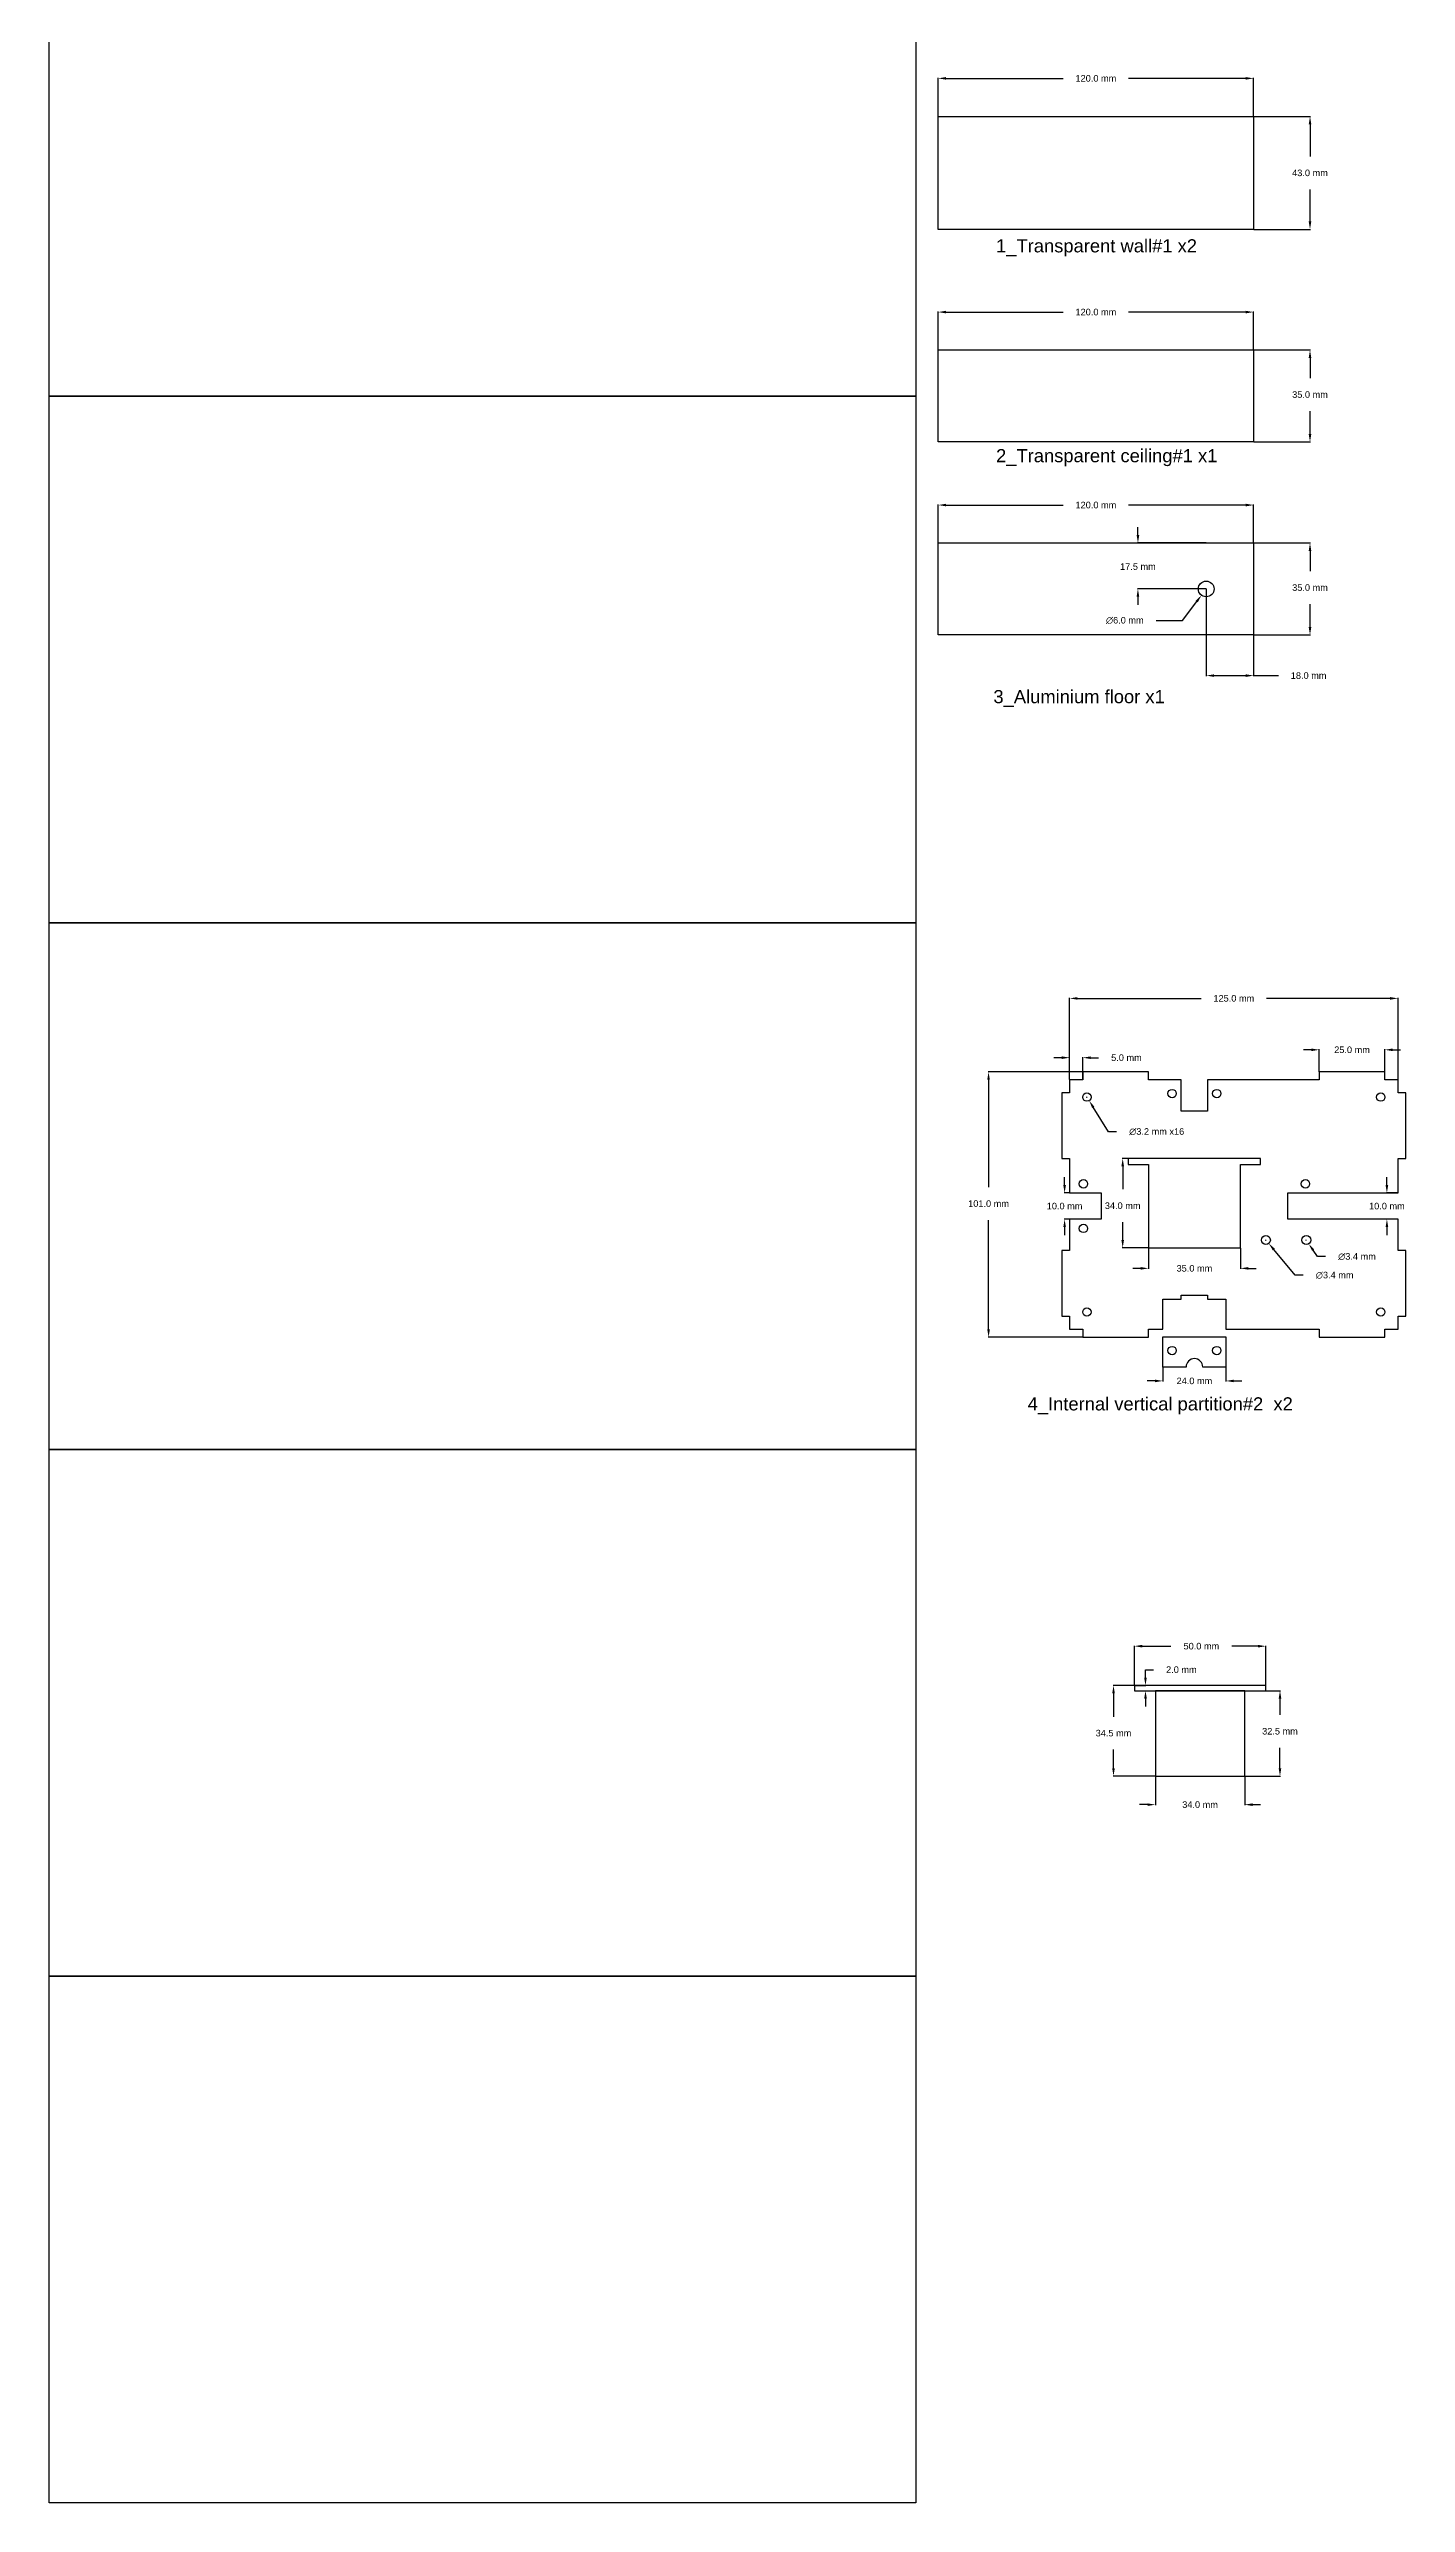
# Model space of a CAD drawing. Header units: millimetres. Extents: x 2079746 to 2081290, y 146816 to 151031.
# Drawn here: x 2079820 to 2080336, y 149223 to 150157 of the extents above; entities that cross this region are included whole.
import ezdxf

# ---------------------------------------------------------------- set-up
doc = ezdxf.new("R2010")
doc.units = ezdxf.units.MM
doc.header["$MEASUREMENT"] = 0
doc.layers.add('2.0_Components + Annotation', color=7, linetype='Continuous')
doc.layers.add('2.1_Components', color=7, linetype='Continuous')
doc.styles.get("Standard").update_dxf_attribs({"font": 'arial.ttf'})
doc.dimstyles.get("Standard").update_dxf_attribs({"dimtxt": 0.18, "dimasz": 0.18, "dimexe": 0.18, "dimexo": 0.0625, "dimgap": 0.09, "dimtad": 0, "dimtih": 1, "dimtoh": 1, "dimdec": 4, "dimzin": 0, "dimdsep": 46, "dimtxsty": 'Standard', "dimcen": 0.09, "dimadec": 0, "dimazin": 0, "dimtfac": 1, "dimtdec": 4, "dimtofl": 0, "dimtmove": 0, "dimatfit": 3, "dimfxl": 0, "dimtolj": 1, "dimtzin": 0, "dimarcsym": 0})
picture_1 = doc.add_image_def('image3.jpg', size_in_pixel=(1247, 758))
picture_2 = doc.add_image_def('image8.jpg', size_in_pixel=(1247, 758))
picture_3 = doc.add_image_def('image9.jpg', size_in_pixel=(1247, 758))
picture_4 = doc.add_image_def('image10.jpg', size_in_pixel=(1247, 758))
picture_5 = doc.add_image_def('image11.jpg', size_in_pixel=(1247, 758))

# ---------------------------------------------------------------- blocks, each defined once
blk = doc.blocks.new('*D0')
at = {"layer": '2.0_Components + Annotation', "color": 0, "lineweight": -2}
for p, q in [((2080158, 150131.42), (2080158, 150146.04)), ((2080161, 150145.86), (2080205.54, 150145.86)), ((2080275, 150145.86), (2080230.46, 150145.86)), ((2080278, 150131.42), (2080278, 150146.04))]:
    blk.add_line(p, q, dxfattribs=at)
at = {"layer": '2.0_Components + Annotation', "color": 0}
for points in [[(2080161, 150146.36), (2080161, 150145.36), (2080158, 150145.86)], [(2080275, 150146.36), (2080275, 150145.36), (2080278, 150145.86)]]:
    blk.add_solid(points, dxfattribs=at)
at = {"layer": 'Defpoints', "color": 0}
for p in [(2080278, 150145.86), (2080158, 150131.36), (2080278, 150131.36)]:
    blk.add_point(p, dxfattribs=at)
at = {"layer": '2.0_Components + Annotation', "color": 0, "insert": (2080218, 150145.86), "char_height": 2.5, "attachment_point": 5}
blk.add_mtext('\\A1;120.0 mm', dxfattribs=at)
blk = doc.blocks.new('*D1')
at = {"layer": '2.0_Components + Annotation', "color": 0, "lineweight": -2}
for p, q in [((2080278.06, 150131.36), (2080299.68, 150131.36)), ((2080299.5, 150128.36), (2080299.5, 150116.13)), ((2080299.5, 150091.36), (2080299.5, 150103.58)), ((2080278.06, 150088.36), (2080299.68, 150088.36))]:
    blk.add_line(p, q, dxfattribs=at)
at = {"layer": '2.0_Components + Annotation', "color": 0}
for points in [[(2080299, 150128.36), (2080300, 150128.36), (2080299.5, 150131.36)], [(2080299, 150091.36), (2080300, 150091.36), (2080299.5, 150088.36)]]:
    blk.add_solid(points, dxfattribs=at)
at = {"layer": 'Defpoints', "color": 0}
for p in [(2080278, 150131.36), (2080278, 150088.36), (2080299.5, 150088.36)]:
    blk.add_point(p, dxfattribs=at)
at = {"layer": '2.0_Components + Annotation', "color": 0, "insert": (2080299.5, 150109.86), "char_height": 2.5, "attachment_point": 5}
blk.add_mtext('\\A1;43.0 mm', dxfattribs=at)
blk = doc.blocks.new('*D2')
at = {"layer": '2.0_Components + Annotation', "color": 0, "lineweight": -2}
for p, q in [((2080158, 150042.44), (2080158, 150057.05)), ((2080161, 150056.87), (2080205.54, 150056.87)), ((2080275, 150056.87), (2080230.46, 150056.87)), ((2080278, 150042.44), (2080278, 150057.05))]:
    blk.add_line(p, q, dxfattribs=at)
at = {"layer": '2.0_Components + Annotation', "color": 0}
for points in [[(2080161, 150057.37), (2080161, 150056.37), (2080158, 150056.87)], [(2080275, 150057.37), (2080275, 150056.37), (2080278, 150056.87)]]:
    blk.add_solid(points, dxfattribs=at)
at = {"layer": 'Defpoints', "color": 0}
for p in [(2080278, 150056.87), (2080158, 150042.37), (2080278, 150042.37)]:
    blk.add_point(p, dxfattribs=at)
at = {"layer": '2.0_Components + Annotation', "color": 0, "insert": (2080218, 150056.87), "char_height": 2.5, "attachment_point": 5}
blk.add_mtext('\\A1;120.0 mm', dxfattribs=at)
blk = doc.blocks.new('*D3')
at = {"layer": '2.0_Components + Annotation', "color": 0, "lineweight": -2}
for p, q in [((2080278.06, 150042.44), (2080299.68, 150042.44)), ((2080299.5, 150039.44), (2080299.5, 150031.71)), ((2080299.5, 150010.44), (2080299.5, 150019.16)), ((2080278.06, 150007.44), (2080299.68, 150007.44))]:
    blk.add_line(p, q, dxfattribs=at)
at = {"layer": '2.0_Components + Annotation', "color": 0}
for points in [[(2080299, 150039.44), (2080300, 150039.44), (2080299.5, 150042.44)], [(2080299, 150010.44), (2080300, 150010.44), (2080299.5, 150007.44)]]:
    blk.add_solid(points, dxfattribs=at)
at = {"layer": 'Defpoints', "color": 0}
for p in [(2080278, 150042.44), (2080278, 150007.44), (2080299.5, 150007.44)]:
    blk.add_point(p, dxfattribs=at)
at = {"layer": '2.0_Components + Annotation', "color": 0, "insert": (2080299.5, 150025.44), "char_height": 2.5, "attachment_point": 5}
blk.add_mtext('\\A1;35.0 mm', dxfattribs=at)
blk = doc.blocks.new('*D4')
at = {"layer": '2.0_Components + Annotation', "color": 0, "lineweight": -2}
for p, q in [((2080158, 149968.95), (2080158, 149983.57)), ((2080161, 149983.39), (2080205.54, 149983.39)), ((2080275, 149983.39), (2080230.46, 149983.39)), ((2080278, 149968.95), (2080278, 149983.57))]:
    blk.add_line(p, q, dxfattribs=at)
at = {"layer": '2.0_Components + Annotation', "color": 0}
for points in [[(2080161, 149983.89), (2080161, 149982.89), (2080158, 149983.39)], [(2080275, 149983.89), (2080275, 149982.89), (2080278, 149983.39)]]:
    blk.add_solid(points, dxfattribs=at)
at = {"layer": 'Defpoints', "color": 0}
for p in [(2080278, 149983.39), (2080158, 149968.89), (2080278, 149968.89)]:
    blk.add_point(p, dxfattribs=at)
at = {"layer": '2.0_Components + Annotation', "color": 0, "insert": (2080218, 149983.39), "char_height": 2.5, "attachment_point": 5}
blk.add_mtext('\\A1;120.0 mm', dxfattribs=at)
blk = doc.blocks.new('*D5')
at = {"layer": '2.0_Components + Annotation', "color": 0, "lineweight": -2}
for p, q in [((2080278.06, 149968.95), (2080299.68, 149968.95)), ((2080299.5, 149965.95), (2080299.5, 149958.23)), ((2080299.5, 149936.95), (2080299.5, 149945.67)), ((2080278.06, 149933.95), (2080299.68, 149933.95))]:
    blk.add_line(p, q, dxfattribs=at)
at = {"layer": '2.0_Components + Annotation', "color": 0}
for points in [[(2080299, 149965.95), (2080300, 149965.95), (2080299.5, 149968.95)], [(2080299, 149936.95), (2080300, 149936.95), (2080299.5, 149933.95)]]:
    blk.add_solid(points, dxfattribs=at)
at = {"layer": 'Defpoints', "color": 0}
for p in [(2080278, 149968.95), (2080278, 149933.95), (2080299.5, 149933.95)]:
    blk.add_point(p, dxfattribs=at)
at = {"layer": '2.0_Components + Annotation', "color": 0, "insert": (2080299.5, 149951.95), "char_height": 2.5, "attachment_point": 5}
blk.add_mtext('\\A1;35.0 mm', dxfattribs=at)
blk = doc.blocks.new('*D6')
at = {"layer": '2.0_Components + Annotation', "color": 0, "lineweight": -2}
for p, q in [((2080251, 149939.45), (2080256.4, 149946.65)), ((2080259.91, 149951.45), (2080260.09, 149951.45)), ((2080260, 149951.36), (2080260, 149951.54)), ((2080241, 149939.45), (2080251, 149939.45))]:
    blk.add_line(p, q, dxfattribs=at)
at = {"layer": '2.0_Components + Annotation', "color": 0}
blk.add_solid([(2080256, 149946.95), (2080256.8, 149946.35), (2080258.2, 149949.05)], dxfattribs=at)
at = {"layer": 'Defpoints', "color": 0}
for p in [(2080261.8, 149953.85), (2080258.2, 149949.05)]:
    blk.add_point(p, dxfattribs=at)
at = {"layer": '2.0_Components + Annotation', "color": 0, "insert": (2080229.01, 149939.45), "char_height": 2.5, "attachment_point": 5}
blk.add_mtext('\\A1;∅6.0 mm', dxfattribs=at)
blk = doc.blocks.new('*D7')
at = {"layer": '2.0_Components + Annotation', "color": 0, "lineweight": -2}
for p, q in [((2080260, 149951.39), (2080260, 149918.27)), ((2080278, 149951.39), (2080278, 149918.27)), ((2080263, 149918.45), (2080275, 149918.45)), ((2080278, 149918.45), (2080287.49, 149918.45))]:
    blk.add_line(p, q, dxfattribs=at)
at = {"layer": '2.0_Components + Annotation', "color": 0}
for points in [[(2080263, 149918.95), (2080263, 149917.95), (2080260, 149918.45)], [(2080275, 149918.95), (2080275, 149917.95), (2080278, 149918.45)]]:
    blk.add_solid(points, dxfattribs=at)
at = {"layer": 'Defpoints', "color": 0}
for p in [(2080260, 149951.45), (2080278, 149951.45), (2080278, 149918.45)]:
    blk.add_point(p, dxfattribs=at)
at = {"layer": '2.0_Components + Annotation', "color": 0, "insert": (2080298.98, 149918.45), "char_height": 2.5, "attachment_point": 5}
blk.add_mtext('\\A1;18.0 mm', dxfattribs=at)
blk = doc.blocks.new('*D8')
at = {"layer": '2.0_Components + Annotation', "color": 0, "lineweight": -2}
for p, q in [((2080234, 149971.95), (2080234, 149974.95)), ((2080259.94, 149968.95), (2080233.82, 149968.95)), ((2080259.94, 149951.45), (2080233.82, 149951.45)), ((2080234, 149948.45), (2080234, 149945.45))]:
    blk.add_line(p, q, dxfattribs=at)
at = {"layer": '2.0_Components + Annotation', "color": 0}
for points in [[(2080233.5, 149971.95), (2080234.5, 149971.95), (2080234, 149968.95)], [(2080233.5, 149948.45), (2080234.5, 149948.45), (2080234, 149951.45)]]:
    blk.add_solid(points, dxfattribs=at)
at = {"layer": 'Defpoints', "color": 0}
for p in [(2080234, 149968.95), (2080260, 149968.95), (2080260, 149951.45)]:
    blk.add_point(p, dxfattribs=at)
at = {"layer": '2.0_Components + Annotation', "color": 0, "insert": (2080234, 149959.95), "char_height": 2.5, "attachment_point": 5}
blk.add_mtext('\\A1;17.5 mm', dxfattribs=at)
blk = doc.blocks.new('*D25')
at = {"layer": '2.0_Components + Annotation', "color": 0, "lineweight": -2}
for p, q in [((2080208, 149764.61), (2080208, 149795.73)), ((2080211, 149795.55), (2080258.04, 149795.55)), ((2080330, 149795.55), (2080282.96, 149795.55)), ((2080333, 149764.61), (2080333, 149795.73))]:
    blk.add_line(p, q, dxfattribs=at)
at = {"layer": '2.0_Components + Annotation', "color": 0}
for points in [[(2080211, 149796.05), (2080211, 149795.05), (2080208, 149795.55)], [(2080330, 149796.05), (2080330, 149795.05), (2080333, 149795.55)]]:
    blk.add_solid(points, dxfattribs=at)
at = {"layer": 'Defpoints', "color": 0}
for p in [(2080208, 149795.55), (2080208, 149764.55), (2080333, 149764.55)]:
    blk.add_point(p, dxfattribs=at)
at = {"layer": '2.0_Components + Annotation', "color": 0, "insert": (2080270.5, 149795.55), "char_height": 2.5, "attachment_point": 5}
blk.add_mtext('\\A1;125.0 mm', dxfattribs=at)
blk = doc.blocks.new('*D26')
at = {"layer": '2.0_Components + Annotation', "color": 0, "lineweight": -2}
for p, q in [((2080212.94, 149767.55), (2080176.97, 149767.55)), ((2080177.15, 149764.55), (2080177.15, 149723.66)), ((2080177.15, 149669.55), (2080177.15, 149711.11)), ((2080212.94, 149666.55), (2080176.97, 149666.55))]:
    blk.add_line(p, q, dxfattribs=at)
at = {"layer": '2.0_Components + Annotation', "color": 0}
for points in [[(2080176.65, 149764.55), (2080177.65, 149764.55), (2080177.15, 149767.55)], [(2080176.65, 149669.55), (2080177.65, 149669.55), (2080177.15, 149666.55)]]:
    blk.add_solid(points, dxfattribs=at)
at = {"layer": 'Defpoints', "color": 0}
for p in [(2080213, 149767.55), (2080177.15, 149666.55), (2080213, 149666.55)]:
    blk.add_point(p, dxfattribs=at)
at = {"layer": '2.0_Components + Annotation', "color": 0, "insert": (2080177.15, 149717.39), "char_height": 2.5, "attachment_point": 5}
blk.add_mtext('\\A1;101.0 mm', dxfattribs=at)
blk = doc.blocks.new('*D27')
at = {"layer": '2.0_Components + Annotation', "color": 0, "lineweight": -2}
for p, q in [((2080205, 149772.97), (2080202, 149772.97)), ((2080208, 149764.61), (2080208, 149773.15)), ((2080213, 149764.61), (2080213, 149773.15)), ((2080216, 149772.97), (2080219, 149772.97))]:
    blk.add_line(p, q, dxfattribs=at)
at = {"layer": '2.0_Components + Annotation', "color": 0}
for points in [[(2080205, 149773.47), (2080205, 149772.47), (2080208, 149772.97)], [(2080216, 149773.47), (2080216, 149772.47), (2080213, 149772.97)]]:
    blk.add_solid(points, dxfattribs=at)
at = {"layer": 'Defpoints', "color": 0}
for p in [(2080213, 149772.97), (2080208, 149764.55), (2080213, 149764.55)]:
    blk.add_point(p, dxfattribs=at)
at = {"layer": '2.0_Components + Annotation', "color": 0, "insert": (2080229.64, 149772.97), "char_height": 2.5, "attachment_point": 5}
blk.add_mtext('\\A1;5.0 mm', dxfattribs=at)
blk = doc.blocks.new('*D28')
at = {"layer": '2.0_Components + Annotation', "color": 0, "lineweight": -2}
for p, q in [((2080300, 149775.97), (2080297, 149775.97)), ((2080303, 149767.61), (2080303, 149776.15)), ((2080328, 149767.61), (2080328, 149776.15)), ((2080331, 149775.97), (2080334, 149775.97))]:
    blk.add_line(p, q, dxfattribs=at)
at = {"layer": '2.0_Components + Annotation', "color": 0}
for points in [[(2080300, 149776.47), (2080300, 149775.47), (2080303, 149775.97)], [(2080331, 149776.47), (2080331, 149775.47), (2080328, 149775.97)]]:
    blk.add_solid(points, dxfattribs=at)
at = {"layer": 'Defpoints', "color": 0}
for p in [(2080328, 149775.97), (2080303, 149767.55), (2080328, 149767.55)]:
    blk.add_point(p, dxfattribs=at)
at = {"layer": '2.0_Components + Annotation', "color": 0, "insert": (2080315.5, 149775.97), "char_height": 2.5, "attachment_point": 5}
blk.add_mtext('\\A1;25.0 mm', dxfattribs=at)
blk = doc.blocks.new('*D29')
at = {"layer": '2.0_Components + Annotation', "color": 0, "lineweight": -2}
for p, q in [((2080237.94, 149734.55), (2080228.02, 149734.55)), ((2080228.2, 149731.55), (2080228.2, 149722.88)), ((2080228.2, 149703.55), (2080228.2, 149710.32)), ((2080237.94, 149700.55), (2080228.02, 149700.55))]:
    blk.add_line(p, q, dxfattribs=at)
at = {"layer": '2.0_Components + Annotation', "color": 0}
for points in [[(2080227.7, 149731.55), (2080228.7, 149731.55), (2080228.2, 149734.55)], [(2080227.7, 149703.55), (2080228.7, 149703.55), (2080228.2, 149700.55)]]:
    blk.add_solid(points, dxfattribs=at)
at = {"layer": 'Defpoints', "color": 0}
for p in [(2080238, 149734.55), (2080228.2, 149700.55), (2080238, 149700.55)]:
    blk.add_point(p, dxfattribs=at)
at = {"layer": '2.0_Components + Annotation', "color": 0, "insert": (2080228.2, 149716.6), "char_height": 2.5, "attachment_point": 5}
blk.add_mtext('\\A1;34.0 mm', dxfattribs=at)
blk = doc.blocks.new('*D30')
at = {"layer": '2.0_Components + Annotation', "color": 0, "lineweight": -2}
for p, q in [((2080282.61, 149703.55), (2080282.79, 149703.55)), ((2080282.7, 149703.46), (2080282.7, 149703.64)), ((2080293.89, 149690.13), (2080285.71, 149699.94)), ((2080296.89, 149690.13), (2080293.89, 149690.13))]:
    blk.add_line(p, q, dxfattribs=at)
at = {"layer": '2.0_Components + Annotation', "color": 0}
blk.add_solid([(2080286.09, 149700.26), (2080285.33, 149699.62), (2080283.79, 149702.24)], dxfattribs=at)
at = {"layer": 'Defpoints', "color": 0}
for p in [(2080281.61, 149704.85), (2080283.79, 149702.24)]:
    blk.add_point(p, dxfattribs=at)
at = {"layer": '2.0_Components + Annotation', "color": 0, "insert": (2080308.89, 149690.13), "char_height": 2.5, "attachment_point": 5}
blk.add_mtext('\\A1;∅3.4 mm', dxfattribs=at)
blk = doc.blocks.new('*D31')
at = {"layer": '2.0_Components + Annotation', "color": 0, "lineweight": -2}
for p, q in [((2080297.92, 149703.55), (2080298.1, 149703.55)), ((2080298.01, 149703.46), (2080298.01, 149703.64)), ((2080302.39, 149697.22), (2080300.69, 149699.68)), ((2080305.39, 149697.22), (2080302.39, 149697.22))]:
    blk.add_line(p, q, dxfattribs=at)
at = {"layer": '2.0_Components + Annotation', "color": 0}
blk.add_solid([(2080301.1, 149699.97), (2080300.28, 149699.4), (2080298.98, 149702.15)], dxfattribs=at)
at = {"layer": 'Defpoints', "color": 0}
for p in [(2080297.04, 149704.94), (2080298.98, 149702.15)]:
    blk.add_point(p, dxfattribs=at)
at = {"layer": '2.0_Components + Annotation', "color": 0, "insert": (2080317.39, 149697.22), "char_height": 2.5, "attachment_point": 5}
blk.add_mtext('\\A1;∅3.4 mm', dxfattribs=at)
blk = doc.blocks.new('*D32')
at = {"layer": '2.0_Components + Annotation', "color": 0, "lineweight": -2}
for p, q in [((2080214.5, 149757.96), (2080214.68, 149757.96)), ((2080214.59, 149757.87), (2080214.59, 149758.05)), ((2080222.82, 149744.79), (2080217.02, 149754.07)), ((2080225.82, 149744.79), (2080222.82, 149744.79))]:
    blk.add_line(p, q, dxfattribs=at)
at = {"layer": '2.0_Components + Annotation', "color": 0}
blk.add_solid([(2080217.44, 149754.33), (2080216.59, 149753.8), (2080215.43, 149756.61)], dxfattribs=at)
at = {"layer": 'Defpoints', "color": 0}
for p in [(2080213.75, 149759.31), (2080215.43, 149756.61)]:
    blk.add_point(p, dxfattribs=at)
at = {"layer": '2.0_Components + Annotation', "color": 0, "insert": (2080241.15, 149744.79), "char_height": 2.5, "attachment_point": 5}
blk.add_mtext('\\A1;∅3.2 mm x16', dxfattribs=at)
blk = doc.blocks.new('*D33')
at = {"layer": '2.0_Components + Annotation', "color": 0, "lineweight": -2}
for p, q in [((2080238, 149700.48), (2080238, 149692.57)), ((2080273, 149700.48), (2080273, 149692.57)), ((2080235, 149692.75), (2080232, 149692.75)), ((2080276, 149692.75), (2080279, 149692.75))]:
    blk.add_line(p, q, dxfattribs=at)
at = {"layer": '2.0_Components + Annotation', "color": 0}
for points in [[(2080235, 149693.25), (2080235, 149692.25), (2080238, 149692.75)], [(2080276, 149693.25), (2080276, 149692.25), (2080273, 149692.75)]]:
    blk.add_solid(points, dxfattribs=at)
at = {"layer": 'Defpoints', "color": 0}
for p in [(2080238, 149700.55), (2080273, 149700.55), (2080273, 149692.75)]:
    blk.add_point(p, dxfattribs=at)
at = {"layer": '2.0_Components + Annotation', "color": 0, "insert": (2080255.5, 149692.75), "char_height": 2.5, "attachment_point": 5}
blk.add_mtext('\\A1;35.0 mm', dxfattribs=at)
blk = doc.blocks.new('*D34')
at = {"layer": '2.0_Components + Annotation', "color": 0, "lineweight": -2}
for p, q in [((2080206.09, 149724.45), (2080206.09, 149727.45)), ((2080207.94, 149721.45), (2080205.91, 149721.45)), ((2080207.94, 149711.45), (2080205.91, 149711.45)), ((2080206.09, 149708.45), (2080206.09, 149705.45))]:
    blk.add_line(p, q, dxfattribs=at)
at = {"layer": '2.0_Components + Annotation', "color": 0}
for points in [[(2080205.59, 149724.45), (2080206.59, 149724.45), (2080206.09, 149721.45)], [(2080205.59, 149708.45), (2080206.59, 149708.45), (2080206.09, 149711.45)]]:
    blk.add_solid(points, dxfattribs=at)
at = {"layer": 'Defpoints', "color": 0}
for p in [(2080208, 149721.45), (2080206.09, 149711.45), (2080208, 149711.45)]:
    blk.add_point(p, dxfattribs=at)
at = {"layer": '2.0_Components + Annotation', "color": 0, "insert": (2080206.09, 149716.45), "char_height": 2.5, "attachment_point": 5}
blk.add_mtext('\\A1;10.0 mm', dxfattribs=at)
blk = doc.blocks.new('*D35')
at = {"layer": '2.0_Components + Annotation', "color": 0, "lineweight": -2}
for p, q in [((2080328.77, 149724.45), (2080328.77, 149727.45)), ((2080332.94, 149721.45), (2080328.59, 149721.45)), ((2080332.94, 149711.45), (2080328.59, 149711.45)), ((2080328.77, 149708.45), (2080328.77, 149705.45))]:
    blk.add_line(p, q, dxfattribs=at)
at = {"layer": '2.0_Components + Annotation', "color": 0}
for points in [[(2080328.27, 149724.45), (2080329.27, 149724.45), (2080328.77, 149721.45)], [(2080328.27, 149708.45), (2080329.27, 149708.45), (2080328.77, 149711.45)]]:
    blk.add_solid(points, dxfattribs=at)
at = {"layer": 'Defpoints', "color": 0}
for p in [(2080333, 149721.45), (2080328.77, 149711.45), (2080333, 149711.45)]:
    blk.add_point(p, dxfattribs=at)
at = {"layer": '2.0_Components + Annotation', "color": 0, "insert": (2080328.77, 149716.45), "char_height": 2.5, "attachment_point": 5}
blk.add_mtext('\\A1;10.0 mm', dxfattribs=at)
blk = doc.blocks.new('*D48')
at = {"layer": '2.0_Components + Annotation', "color": 0, "lineweight": -2}
for p, q in [((2080243.5, 149655.13), (2080243.5, 149649.71)), ((2080267.5, 149655.13), (2080267.5, 149649.71)), ((2080240.5, 149649.89), (2080237.5, 149649.89)), ((2080270.5, 149649.89), (2080273.5, 149649.89))]:
    blk.add_line(p, q, dxfattribs=at)
at = {"layer": '2.0_Components + Annotation', "color": 0}
for points in [[(2080240.5, 149650.39), (2080240.5, 149649.39), (2080243.5, 149649.89)], [(2080270.5, 149650.39), (2080270.5, 149649.39), (2080267.5, 149649.89)]]:
    blk.add_solid(points, dxfattribs=at)
at = {"layer": 'Defpoints', "color": 0}
for p in [(2080243.5, 149655.19), (2080267.5, 149655.19), (2080267.5, 149649.89)]:
    blk.add_point(p, dxfattribs=at)
at = {"layer": '2.0_Components + Annotation', "color": 0, "insert": (2080255.5, 149649.89), "char_height": 2.5, "attachment_point": 5}
blk.add_mtext('\\A1;24.0 mm', dxfattribs=at)
blk = doc.blocks.new('*D49')
at = {"layer": '2.0_Components + Annotation', "color": 0, "lineweight": -2}
for p, q in [((2080232.59, 149533.94), (2080224.53, 149533.94)), ((2080224.71, 149530.94), (2080224.71, 149522.05)), ((2080224.71, 149502.44), (2080224.71, 149509.5)), ((2080240.59, 149499.44), (2080224.53, 149499.44))]:
    blk.add_line(p, q, dxfattribs=at)
at = {"layer": '2.0_Components + Annotation', "color": 0}
for points in [[(2080224.21, 149530.94), (2080225.21, 149530.94), (2080224.71, 149533.94)], [(2080224.21, 149502.44), (2080225.21, 149502.44), (2080224.71, 149499.44)]]:
    blk.add_solid(points, dxfattribs=at)
at = {"layer": 'Defpoints', "color": 0}
for p in [(2080232.65, 149533.94), (2080224.71, 149499.44), (2080240.65, 149499.44)]:
    blk.add_point(p, dxfattribs=at)
at = {"layer": '2.0_Components + Annotation', "color": 0, "insert": (2080224.71, 149515.77), "char_height": 2.5, "attachment_point": 5}
blk.add_mtext('\\A1;34.5 mm', dxfattribs=at)
blk = doc.blocks.new('*D50')
at = {"layer": '2.0_Components + Annotation', "color": 0, "lineweight": -2}
for p, q in [((2080232.72, 149533.94), (2080237.06, 149533.94)), ((2080232.72, 149531.94), (2080237.06, 149531.94)), ((2080236.88, 149536.94), (2080236.88, 149539.94)), ((2080236.88, 149539.94), (2080239.88, 149539.94)), ((2080236.88, 149528.94), (2080236.88, 149525.94))]:
    blk.add_line(p, q, dxfattribs=at)
at = {"layer": '2.0_Components + Annotation', "color": 0}
for points in [[(2080236.38, 149536.94), (2080237.38, 149536.94), (2080236.88, 149533.94)], [(2080236.38, 149528.94), (2080237.38, 149528.94), (2080236.88, 149531.94)]]:
    blk.add_solid(points, dxfattribs=at)
at = {"layer": 'Defpoints', "color": 0}
for p in [(2080232.65, 149533.94), (2080232.65, 149531.94), (2080236.88, 149531.94)]:
    blk.add_point(p, dxfattribs=at)
at = {"layer": '2.0_Components + Annotation', "color": 0, "insert": (2080250.54, 149539.94), "char_height": 2.5, "attachment_point": 5}
blk.add_mtext('\\A1;2.0 mm', dxfattribs=at)
blk = doc.blocks.new('*D51')
at = {"layer": '2.0_Components + Annotation', "color": 0, "lineweight": -2}
for p, q in [((2080282.72, 149531.94), (2080288.25, 149531.94)), ((2080288.07, 149528.94), (2080288.07, 149522.77)), ((2080288.07, 149502.44), (2080288.07, 149510.22)), ((2080274.72, 149499.44), (2080288.25, 149499.44))]:
    blk.add_line(p, q, dxfattribs=at)
at = {"layer": '2.0_Components + Annotation', "color": 0}
for points in [[(2080287.57, 149528.94), (2080288.57, 149528.94), (2080288.07, 149531.94)], [(2080287.57, 149502.44), (2080288.57, 149502.44), (2080288.07, 149499.44)]]:
    blk.add_solid(points, dxfattribs=at)
at = {"layer": 'Defpoints', "color": 0}
for p in [(2080282.65, 149531.94), (2080274.65, 149499.44), (2080288.07, 149499.44)]:
    blk.add_point(p, dxfattribs=at)
at = {"layer": '2.0_Components + Annotation', "color": 0, "insert": (2080288.07, 149516.49), "char_height": 2.5, "attachment_point": 5}
blk.add_mtext('\\A1;32.5 mm', dxfattribs=at)
blk = doc.blocks.new('*D52')
at = {"layer": '2.0_Components + Annotation', "color": 0, "lineweight": -2}
for p, q in [((2080240.65, 149499.37), (2080240.65, 149488.37)), ((2080274.65, 149499.37), (2080274.65, 149488.37)), ((2080237.65, 149488.55), (2080234.65, 149488.55)), ((2080277.65, 149488.55), (2080280.65, 149488.55))]:
    blk.add_line(p, q, dxfattribs=at)
at = {"layer": '2.0_Components + Annotation', "color": 0}
for points in [[(2080237.65, 149489.05), (2080237.65, 149488.05), (2080240.65, 149488.55)], [(2080277.65, 149489.05), (2080277.65, 149488.05), (2080274.65, 149488.55)]]:
    blk.add_solid(points, dxfattribs=at)
at = {"layer": 'Defpoints', "color": 0}
for p in [(2080240.65, 149499.44), (2080274.65, 149499.44), (2080274.65, 149488.55)]:
    blk.add_point(p, dxfattribs=at)
at = {"layer": '2.0_Components + Annotation', "color": 0, "insert": (2080257.65, 149488.55), "char_height": 2.5, "attachment_point": 5}
blk.add_mtext('\\A1;34.0 mm', dxfattribs=at)
blk = doc.blocks.new('*D53')
at = {"layer": '2.0_Components + Annotation', "color": 0, "lineweight": -2}
for p, q in [((2080232.65, 149534), (2080232.65, 149549.07)), ((2080235.65, 149548.89), (2080246.54, 149548.89)), ((2080279.65, 149548.89), (2080269.76, 149548.89)), ((2080282.65, 149534), (2080282.65, 149549.07))]:
    blk.add_line(p, q, dxfattribs=at)
at = {"layer": '2.0_Components + Annotation', "color": 0}
for points in [[(2080235.65, 149549.39), (2080235.65, 149548.39), (2080232.65, 149548.89)], [(2080279.65, 149549.39), (2080279.65, 149548.39), (2080282.65, 149548.89)]]:
    blk.add_solid(points, dxfattribs=at)
at = {"layer": 'Defpoints', "color": 0}
for p in [(2080282.65, 149548.89), (2080232.65, 149533.94), (2080282.65, 149533.94)]:
    blk.add_point(p, dxfattribs=at)
at = {"layer": '2.0_Components + Annotation', "color": 0, "insert": (2080258.15, 149548.89), "char_height": 2.5, "attachment_point": 5}
blk.add_mtext('\\A1;50.0 mm', dxfattribs=at)

msp = doc.modelspace()

# ---------------------------------------------------------------- linework, layer by layer
at = {"layer": '2.0_Components + Annotation'}
for points in [[(2080158, 150088.36), (2080158, 150131.36), (2080278, 150131.36), (2080278, 150088.36)], [(2080158, 150042.44), (2080278, 150042.44), (2080278, 150007.44), (2080158, 150007.44), (2080158, 150042.44)], [(2080158, 149968.95), (2080278, 149968.95), (2080278, 149933.95), (2080158, 149933.95), (2080158, 149968.95)], [(2080260.5, 149681.05), (2080267.5, 149681.05), (2080267.5, 149669.55), (2080303, 149669.55), (2080303, 149666.55), (2080328, 149666.55), (2080328, 149669.55), (2080333, 149669.55), (2080333, 149674.55), (2080336, 149674.55), (2080336, 149699.55), (2080333, 149699.55), (2080333, 149711.45), (2080291, 149711.45), (2080291, 149721.45), (2080333, 149721.45), (2080333, 149734.55), (2080336, 149734.55), (2080336, 149759.55), (2080333, 149759.55), (2080333, 149764.55), (2080328, 149764.55), (2080328, 149767.55), (2080303, 149767.55), (2080303, 149764.55), (2080260.5, 149764.55), (2080260.5, 149752.55), (2080250.5, 149752.55), (2080250.5, 149764.55), (2080238, 149764.55), (2080238, 149767.55), (2080213, 149767.55), (2080213, 149764.55), (2080208, 149764.55), (2080208, 149759.55), (2080205, 149759.55), (2080205, 149734.55), (2080208, 149734.55), (2080208, 149721.45), (2080220, 149721.45), (2080220, 149711.45), (2080208, 149711.45), (2080208, 149699.55), (2080205, 149699.55), (2080205, 149674.55), (2080208, 149674.55), (2080208, 149669.55), (2080213, 149669.55), (2080213, 149666.55), (2080238, 149666.55), (2080238, 149669.55), (2080243.5, 149669.55), (2080243.5, 149681.05), (2080250.5, 149681.05), (2080250.5, 149682.55), (2080260.5, 149682.55)], [(2080273, 149732.35), (2080280.6, 149732.35), (2080280.6, 149734.55), (2080273, 149734.55), (2080238, 149734.55), (2080230.34, 149734.55), (2080230.34, 149732.35), (2080237.94, 149732.35), (2080238, 149732.35), (2080238, 149700.55), (2080273, 149700.55)], [(2080257.65, 149531.94), (2080282.65, 149531.94), (2080282.65, 149533.94), (2080232.65, 149533.94), (2080232.65, 149531.94)], [(2080240.65, 149499.44), (2080274.65, 149499.44), (2080274.65, 149531.94), (2080240.65, 149531.94), (2080240.65, 149499.44)]]:
    msp.add_lwpolyline(points, close=True, dxfattribs=at)
msp.add_lwpolyline([(2080273, 149734.55), (2080238, 149734.55)], dxfattribs=at)
msp.add_lwpolyline([(2080252.32, 149655.19), (2080243.5, 149655.19), (2080243.5, 149666.69), (2080255.5, 149666.69), (2080267.5, 149666.69), (2080267.5, 149655.19), (2080258.68, 149655.19, 1)], format="xyb", close=True, dxfattribs=at)
for centre, radius in [((2080260, 149951.45), 3), ((2080214.59, 149757.96), 1.6), ((2080247, 149759.3), 1.6), ((2080264, 149759.3), 1.6), ((2080326.41, 149757.96), 1.6), ((2080213.25, 149724.95), 1.6), ((2080297.75, 149724.95), 1.6), ((2080213.25, 149707.95), 1.6), ((2080282.7, 149703.55), 1.7), ((2080298.1, 149703.55), 1.7), ((2080214.59, 149676.13), 1.6), ((2080326.41, 149676.13), 1.6), ((2080247, 149661.44), 1.6), ((2080264, 149661.44), 1.6)]:
    msp.add_circle(centre, radius, dxfattribs=at)

# ---------------------------------------------------------------- texts
at = {"layer": '2.0_Components + Annotation', "color": 1, "char_height": 5, "attachment_point": 1}
for s, insert in [('{\\C256;1_Transparent wall#1 x2  }', (2080180, 150084.6)), ('{\\C256;2_Transparent ceiling#1 x1  }', (2080180, 150004.69)), ('{\\C256;3_Aluminium floor x1  }', (2080179, 149912.95))]:
    msp.add_mtext_dynamic_manual_height_columns(s, width=84.3979, gutter_width=301.89, heights=[0], dxfattribs=dict(at, insert=insert))
at = {"layer": '2.0_Components + Annotation', "insert": (2080192.02, 149643.66), "char_height": 5, "attachment_point": 1}
msp.add_mtext_dynamic_manual_height_columns('4_Internal vertical partition#2  x2  ', width=109.7056, gutter_width=301.89, heights=[4.98], dxfattribs=at)

# ---------------------------------------------------------------- dimensions: what is measured, and where the dimension line sits
at = {"layer": '2.0_Components + Annotation', "color": 0}
for base, p1, p2, picture, middle in [((2080278, 150145.86), (2080158, 150131.36), (2080278, 150131.36), '*D0', (2080218, 150145.86)), ((2080278, 150056.87), (2080158, 150042.37), (2080278, 150042.37), '*D2', (2080218, 150056.87)), ((2080278, 149983.39), (2080158, 149968.89), (2080278, 149968.89), '*D4', (2080218, 149983.39))]:
    dim = msp.add_linear_dim(base=base, p1=p1, p2=p2, dimstyle='Standard', override={"dimtxt": 2.5, "dimasz": 3, "dimgap": 5, "dimdec": 1, "dimpost": ' mm'}, dxfattribs=at)
    dim.commit()
    dim.dimension.update_dxf_attribs({"geometry": picture, "text_midpoint": middle})
for base, p1, p2, picture, middle in [((2080299.5, 150088.36), (2080278, 150131.36), (2080278, 150088.36), '*D1', (2080299.5, 150109.86)), ((2080299.5, 150007.44), (2080278, 150042.44), (2080278, 150007.44), '*D3', (2080299.5, 150025.44)), ((2080234, 149968.95), (2080260, 149951.45), (2080260, 149968.95), '*D8', (2080234, 149959.95)), ((2080299.5, 149933.95), (2080278, 149968.95), (2080278, 149933.95), '*D5', (2080299.5, 149951.95))]:
    dim = msp.add_linear_dim(base=base, p1=p1, p2=p2, angle=90, dimstyle='Standard', override={"dimtxt": 2.5, "dimasz": 3, "dimgap": 5, "dimdec": 1, "dimpost": ' mm'}, dxfattribs=at)
    dim.commit()
    dim.dimension.update_dxf_attribs({"geometry": picture, "text_midpoint": middle, "dimtype": 160})
dim = msp.add_diameter_dim_2p(p1=(2080261.8, 149953.85), p2=(2080258.2, 149949.05), dimstyle='Standard', override={"dimtxt": 2.5, "dimasz": 3, "dimgap": 5, "dimdec": 1, "dimpost": ' mm'}, dxfattribs=at)
dim.commit()
dim.dimension.update_dxf_attribs({"geometry": '*D6', "text_midpoint": (2080229.01, 149939.45), "dimtype": 163})
dim = msp.add_linear_dim(base=(2080278, 149918.45), p1=(2080260, 149951.45), p2=(2080278, 149951.45), dimstyle='Standard', override={"dimtxt": 2.5, "dimasz": 3, "dimgap": 5, "dimdec": 1, "dimpost": ' mm'}, dxfattribs=at)
dim.commit()
dim.dimension.update_dxf_attribs({"geometry": '*D7', "text_midpoint": (2080298.98, 149918.45), "dimtype": 160})
at = {"layer": '2.0_Components + Annotation'}
for base, p1, p2, picture, middle in [((2080208, 149795.55), (2080333, 149764.55), (2080208, 149764.55), '*D25', (2080270.5, 149795.55)), ((2080213, 149772.97), (2080208, 149764.55), (2080213, 149764.55), '*D27', (2080229.64, 149772.97)), ((2080273, 149692.75), (2080238, 149700.55), (2080273, 149700.55), '*D33', (2080255.5, 149692.75)), ((2080274.65, 149488.55), (2080240.65, 149499.44), (2080274.65, 149499.44), '*D52', (2080257.65, 149488.55))]:
    dim = msp.add_linear_dim(base=base, p1=p1, p2=p2, dimstyle='Standard', override={"dimtxt": 2.5, "dimasz": 3, "dimgap": 5, "dimdec": 1, "dimpost": ' mm'}, dxfattribs=at)
    dim.commit()
    dim.dimension.update_dxf_attribs({"geometry": picture, "text_midpoint": middle})
for base, p1, p2, picture, middle in [((2080328, 149775.97), (2080303, 149767.55), (2080328, 149767.55), '*D28', (2080315.5, 149775.97)), ((2080267.5, 149649.89), (2080243.5, 149655.19), (2080267.5, 149655.19), '*D48', (2080255.5, 149649.89)), ((2080282.65, 149548.89), (2080232.65, 149533.94), (2080282.65, 149533.94), '*D53', (2080258.15, 149548.89))]:
    dim = msp.add_linear_dim(base=base, p1=p1, p2=p2, dimstyle='Standard', override={"dimtxt": 2.5, "dimasz": 3, "dimgap": 5, "dimdec": 1, "dimpost": ' mm'}, dxfattribs=at)
    dim.commit()
    dim.dimension.update_dxf_attribs({"geometry": picture, "text_midpoint": middle, "dimtype": 160})
for base, p1, p2, picture, middle in [((2080177.15, 149666.55), (2080213, 149767.55), (2080213, 149666.55), '*D26', (2080177.15, 149717.39)), ((2080206.09, 149711.45), (2080208, 149721.45), (2080208, 149711.45), '*D34', (2080206.09, 149716.45)), ((2080228.2, 149700.55), (2080238, 149734.55), (2080238, 149700.55), '*D29', (2080228.2, 149716.6)), ((2080328.77, 149711.45), (2080333, 149721.45), (2080333, 149711.45), '*D35', (2080328.77, 149716.45)), ((2080236.88, 149531.94), (2080232.65, 149533.94), (2080232.65, 149531.94), '*D50', (2080250.54, 149539.94)), ((2080224.71, 149499.44), (2080232.65, 149533.94), (2080240.65, 149499.44), '*D49', (2080224.71, 149515.77)), ((2080288.07, 149499.44), (2080282.65, 149531.94), (2080274.65, 149499.44), '*D51', (2080288.07, 149516.49))]:
    dim = msp.add_linear_dim(base=base, p1=p1, p2=p2, angle=90, dimstyle='Standard', override={"dimtxt": 2.5, "dimasz": 3, "dimgap": 5, "dimdec": 1, "dimpost": ' mm'}, dxfattribs=at)
    dim.commit()
    dim.dimension.update_dxf_attribs({"geometry": picture, "text_midpoint": middle, "dimtype": 160})
dim = msp.add_diameter_dim_2p(p1=(2080213.75, 149759.31), p2=(2080215.43, 149756.61), text='<> x16', dimstyle='Standard', override={"dimtxt": 2.5, "dimasz": 3, "dimgap": 5, "dimdec": 1, "dimpost": ' mm'}, dxfattribs=at)
dim.commit()
dim.dimension.update_dxf_attribs({"geometry": '*D32', "text_midpoint": (2080241.15, 149744.79), "dimtype": 163})
dim = msp.add_diameter_dim_2p(p1=(2080281.61, 149704.85), p2=(2080283.79, 149702.24), dimstyle='Standard', override={"dimtxt": 2.5, "dimasz": 3, "dimgap": 5, "dimdec": 1, "dimpost": ' mm'}, dxfattribs=at)
dim.commit()
dim.dimension.update_dxf_attribs({"geometry": '*D30', "text_midpoint": (2080308.89, 149690.13), "dimtype": 163})
dim = msp.add_diameter_dim_2p(p1=(2080297.04, 149704.94), p2=(2080298.98, 149702.15), dimstyle='Standard', override={"dimtxt": 2.5, "dimasz": 3, "dimgap": 5, "dimdec": 1, "dimpost": ' mm'}, dxfattribs=at)
dim.commit()
dim.dimension.update_dxf_attribs({"geometry": '*D31', "text_midpoint": (2080317.39, 149697.22)})

# ---------------------------------------------------------------- pictures from other files: only their frames are drawn
at = {"layer": '2.1_Components'}
image = msp.add_image(picture_1, insert=(2079819.56, 150024.89), size_in_units=(329.94, 200.55), dxfattribs=at)
image.dxf.flags = 7
image = msp.add_image(picture_3, insert=(2079819.56, 149824.34), size_in_units=(329.94, 200.55), dxfattribs=at)
image.dxf.flags = 7
image = msp.add_image(picture_2, insert=(2079819.56, 149623.78), size_in_units=(329.94, 200.55), dxfattribs=at)
image.dxf.flags = 7
image = msp.add_image(picture_5, insert=(2079819.56, 149423.23), size_in_units=(329.94, 200.55), dxfattribs=at)
image.dxf.flags = 7
image = msp.add_image(picture_4, insert=(2079819.56, 149222.67), size_in_units=(329.94, 200.55), dxfattribs=at)
image.dxf.flags = 7

doc.saveas('drawing.dxf')
